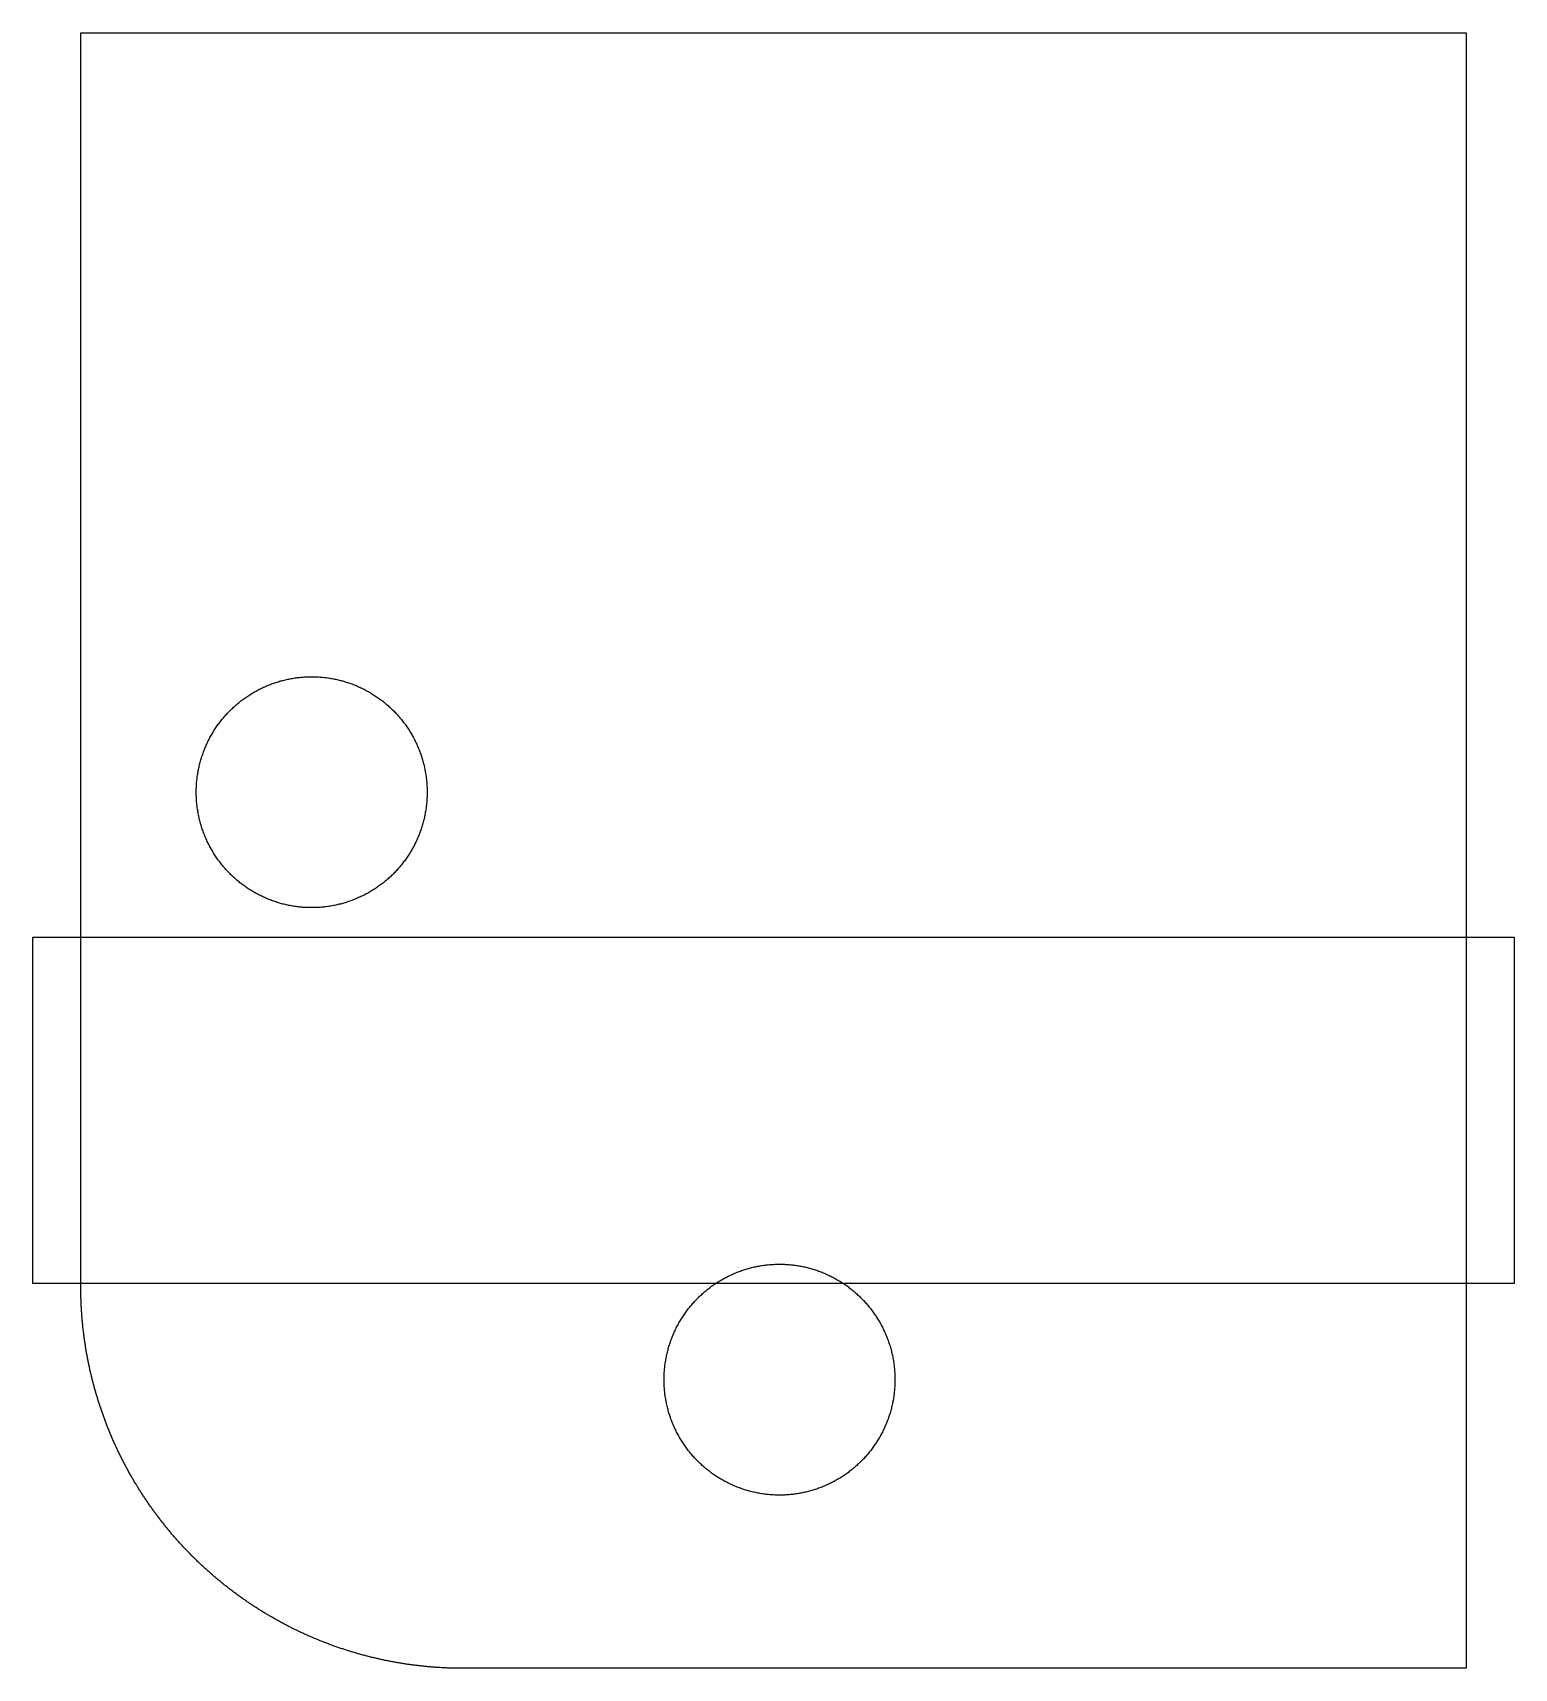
# Model space of a CAD drawing. Header units: millimetres. Extents: x 64 to 413, y 70 to 397.
# Drawn here: x 336.4 to 413.4, y 189.9 to 274.9 of the extents above; entities that cross this region are included whole.
import ezdxf

# ---------------------------------------------------------------- set-up
doc = ezdxf.new("R2010")
doc.units = ezdxf.units.MM
doc.layers.add('BOT_Full_CutOut_90', color=7, linetype='Continuous')

msp = doc.modelspace()

# ---------------------------------------------------------------- linework, layer by layer
at = {"linetype": 'Continuous', "ltscale": 5}
msp.add_lwpolyline([(338.890916, 274.927754), (410.890916, 274.927754), (410.890916, 189.927754), (358.577679, 189.927754), (358.52573, 189.928232), (358.473782, 189.928846), (358.421836, 189.929596), (358.369892, 189.930482), (358.317951, 189.931504), (358.266012, 189.932662), (358.214077, 189.933956), (358.162145, 189.935386), (358.110217, 189.936952), (358.058294, 189.938654), (358.006375, 189.940491), (357.954461, 189.942465), (357.902552, 189.944574), (357.850649, 189.94682), (357.798752, 189.949201), (357.746862, 189.951718), (357.694978, 189.954371), (357.643102, 189.95716), (357.591233, 189.960085), (357.539371, 189.963145), (357.487518, 189.966341), (357.435674, 189.969673), (357.383838, 189.973141), (357.332012, 189.976744), (357.280195, 189.980483), (357.228388, 189.984358), (357.176592, 189.988368), (357.124806, 189.992514), (357.073031, 189.996795), (357.021268, 190.001212), (356.969516, 190.005764), (356.917777, 190.010452), (356.86605, 190.015276), (356.814336, 190.020234), (356.762634, 190.025328), (356.710947, 190.030558), (356.659273, 190.035923), (356.607614, 190.041423), (356.555969, 190.047058), (356.504339, 190.052828), (356.452724, 190.058734), (356.401125, 190.064774), (356.349542, 190.07095), (356.297975, 190.077261), (356.246425, 190.083707), (356.194892, 190.090287), (356.143376, 190.097003), (356.091879, 190.103853), (356.040399, 190.110838), (355.988938, 190.117958), (355.937495, 190.125213), (355.886072, 190.132602), (355.834668, 190.140126), (355.783284, 190.147785), (355.731921, 190.155578), (355.680577, 190.163505), (355.629255, 190.171567), (355.577954, 190.179763), (355.526675, 190.188093), (355.475418, 190.196558), (355.424183, 190.205157), (355.372971, 190.213889), (355.321782, 190.222756), (355.270616, 190.231757), (355.219474, 190.240892), (355.168356, 190.250161), (355.117262, 190.259563), (355.066194, 190.269099), (355.01515, 190.278769), (354.964132, 190.288573), (354.91314, 190.29851), (354.862174, 190.30858), (354.811234, 190.318784), (354.760321, 190.329121), (354.709436, 190.339592), (354.658578, 190.350195), (354.607748, 190.360932), (354.556947, 190.371802), (354.506174, 190.382805), (354.45543, 190.39394), (354.404715, 190.405209), (354.35403, 190.41661), (354.303375, 190.428143), (354.25275, 190.43981), (354.202157, 190.451609), (354.151594, 190.46354), (354.101062, 190.475604), (354.050563, 190.487799), (354.000095, 190.500128), (353.94966, 190.512588), (353.899258, 190.52518), (353.848889, 190.537904), (353.798553, 190.55076), (353.748251, 190.563747), (353.697983, 190.576866), (353.64775, 190.590117), (353.597552, 190.603499), (353.547389, 190.617013), (353.497261, 190.630658), (353.447169, 190.644434), (353.397114, 190.658341), (353.347095, 190.672379), (353.297113, 190.686548), (353.247169, 190.700848), (353.197262, 190.715279), (353.147392, 190.72984), (353.097562, 190.744532), (353.04777, 190.759354), (352.998016, 190.774306), (352.948302, 190.789389), (352.898628, 190.804602), (352.848994, 190.819944), (352.7994, 190.835417), (352.749847, 190.851019), (352.700335, 190.866751), (352.650864, 190.882613), (352.601435, 190.898604), (352.552048, 190.914724), (352.502703, 190.930974), (352.453401, 190.947353), (352.404142, 190.963861), (352.354926, 190.980497), (352.305754, 190.997263), (352.256627, 191.014157), (352.207543, 191.03118), (352.158505, 191.048331), (352.109511, 191.065611), (352.060563, 191.083018), (352.01166, 191.100554), (351.962804, 191.118218), (351.913994, 191.136009), (351.865231, 191.153929), (351.816515, 191.171976), (351.767846, 191.19015), (351.719225, 191.208452), (351.670652, 191.226881), (351.622127, 191.245437), (351.573652, 191.26412), (351.525225, 191.28293), (351.476848, 191.301867), (351.42852, 191.32093), (351.380243, 191.340119), (351.332016, 191.359435), (351.283839, 191.378878), (351.235714, 191.398446), (351.18764, 191.41814), (351.139618, 191.43796), (351.091648, 191.457906), (351.043731, 191.477977), (350.995866, 191.498173), (350.948054, 191.518495), (350.900295, 191.538942), (350.85259, 191.559514), (350.804939, 191.58021), (350.757343, 191.601032), (350.709801, 191.621977), (350.662314, 191.643048), (350.614883, 191.664242), (350.567507, 191.685561), (350.520187, 191.707003), (350.472923, 191.72857), (350.425716, 191.75026), (350.378566, 191.772073), (350.331473, 191.79401), (350.284438, 191.81607), (350.237461, 191.838253), (350.190542, 191.860559), (350.143682, 191.882988), (350.09688, 191.90554), (350.050138, 191.928214), (350.003455, 191.95101), (349.956832, 191.973928), (349.910269, 191.996968), (349.863767, 192.02013), (349.817325, 192.043414), (349.770945, 192.06682), (349.724626, 192.090346), (349.678368, 192.113994), (349.632173, 192.137763), (349.58604, 192.161653), (349.53997, 192.185663), (349.493963, 192.209794), (349.448019, 192.234045), (349.402139, 192.258417), (349.356323, 192.282908), (349.310571, 192.307519), (349.264884, 192.332251), (349.219261, 192.357101), (349.173704, 192.382071), (349.128212, 192.40716), (349.082787, 192.432368), (349.037427, 192.457695), (348.992134, 192.483141), (348.946907, 192.508705), (348.901748, 192.534387), (348.856656, 192.560188), (348.811632, 192.586107), (348.766676, 192.612143), (348.721788, 192.638297), (348.676968, 192.664568), (348.632218, 192.690957), (348.587537, 192.717462), (348.542925, 192.744085), (348.498383, 192.770824), (348.453912, 192.79768), (348.409511, 192.824652), (348.36518, 192.85174), (348.320921, 192.878945), (348.276733, 192.906265), (348.232617, 192.9337), (348.188573, 192.961251), (348.144601, 192.988917), (348.100701, 193.016699), (348.056875, 193.044595), (348.013121, 193.072605), (347.969442, 193.100731), (347.925835, 193.12897), (347.882303, 193.157324), (347.838846, 193.185791), (347.795463, 193.214372), (347.752155, 193.243066), (347.708922, 193.271874), (347.665765, 193.300795), (347.622684, 193.329829), (347.579679, 193.358975), (347.53675, 193.388234), (347.493898, 193.417605), (347.451123, 193.447089), (347.408426, 193.476684), (347.365806, 193.506391), (347.323264, 193.536209), (347.2808, 193.566139), (347.238415, 193.596179), (347.196108, 193.626331), (347.153881, 193.656593), (347.111733, 193.686966), (347.069664, 193.717449), (347.027676, 193.748041), (346.985768, 193.778744), (346.94394, 193.809557), (346.902193, 193.840478), (346.860527, 193.871509), (346.818943, 193.902649), (346.77744, 193.933898), (346.73602, 193.965255), (346.694681, 193.99672), (346.653425, 194.028294), (346.612252, 194.059976), (346.571162, 194.091765), (346.530155, 194.123662), (346.489232, 194.155666), (346.448393, 194.187777), (346.407638, 194.219994), (346.366967, 194.252319), (346.326381, 194.284749), (346.285881, 194.317286), (346.245465, 194.349929), (346.205135, 194.382678), (346.164892, 194.415532), (346.124734, 194.448491), (346.084662, 194.481555), (346.044678, 194.514724), (346.00478, 194.547998), (345.96497, 194.581376), (345.925247, 194.614858), (345.885612, 194.648443), (345.846065, 194.682133), (345.806606, 194.715926), (345.767236, 194.749822), (345.727955, 194.783821), (345.688763, 194.817923), (345.64966, 194.852127), (345.610647, 194.886434), (345.571724, 194.920843), (345.532891, 194.955353), (345.494149, 194.989965), (345.455497, 195.024678), (345.416937, 195.059493), (345.378467, 195.094408), (345.34009, 195.129423), (345.301804, 195.164539), (345.26361, 195.199756), (345.225508, 195.235072), (345.187499, 195.270487), (345.149583, 195.306003), (345.11176, 195.341617), (345.07403, 195.37733), (345.036394, 195.413142), (344.998852, 195.449052), (344.961404, 195.48506), (344.92405, 195.521166), (344.886791, 195.55737), (344.849627, 195.593672), (344.812559, 195.63007), (344.775585, 195.666566), (344.738707, 195.703158), (344.701925, 195.739846), (344.66524, 195.776631), (344.62865, 195.813512), (344.592158, 195.850488), (344.555762, 195.88756), (344.519464, 195.924726), (344.483263, 195.961988), (344.447159, 195.999345), (344.411154, 196.036795), (344.375247, 196.07434), (344.339438, 196.111979), (344.303727, 196.149712), (344.268116, 196.187537), (344.232604, 196.225456), (344.197191, 196.263468), (344.161878, 196.301572), (344.126665, 196.339769), (344.091552, 196.378058), (344.056539, 196.416438), (344.021627, 196.45491), (343.986815, 196.493473), (343.952105, 196.532128), (343.917496, 196.570873), (343.882989, 196.609708), (343.848583, 196.648634), (343.81428, 196.687649), (343.780078, 196.726755), (343.74598, 196.765949), (343.711983, 196.805233), (343.67809, 196.844606), (343.6443, 196.884067), (343.610614, 196.923617), (343.577031, 196.963255), (343.543552, 197.00298), (343.510177, 197.042793), (343.476907, 197.082693), (343.443741, 197.12268), (343.41068, 197.162754), (343.377724, 197.202915), (343.344873, 197.243161), (343.312127, 197.283493), (343.279488, 197.323911), (343.246954, 197.364415), (343.214526, 197.405003), (343.182205, 197.445676), (343.14999, 197.486433), (343.117883, 197.527275), (343.085882, 197.568201), (343.053988, 197.60921), (343.022202, 197.650302), (342.990524, 197.691478), (342.958953, 197.732736), (342.927491, 197.774077), (342.896137, 197.815501), (342.864891, 197.857006), (342.833755, 197.898593), (342.802727, 197.940261), (342.771809, 197.98201), (342.740999, 198.02384), (342.7103, 198.065751), (342.67971, 198.107741), (342.649231, 198.149812), (342.618861, 198.191962), (342.588602, 198.234192), (342.558454, 198.276501), (342.528417, 198.318889), (342.49849, 198.361355), (342.468675, 198.403899), (342.438972, 198.446521), (342.40938, 198.489221), (342.3799, 198.531998), (342.350532, 198.574852), (342.321276, 198.617783), (342.292133, 198.660791), (342.263103, 198.703874), (342.234185, 198.747034), (342.205381, 198.790268), (342.17669, 198.833579), (342.148112, 198.876964), (342.119648, 198.920424), (342.091298, 198.963958), (342.063062, 199.007566), (342.03494, 199.051248), (342.006933, 199.095004), (341.97904, 199.138832), (341.951262, 199.182734), (341.923599, 199.226708), (341.896052, 199.270754), (341.86862, 199.314873), (341.841303, 199.359063), (341.814102, 199.403324), (341.787017, 199.447657), (341.760049, 199.49206), (341.733196, 199.536533), (341.70646, 199.581077), (341.679841, 199.625691), (341.653339, 199.670374), (341.626954, 199.715127), (341.600686, 199.759948), (341.574536, 199.804838), (341.548503, 199.849796), (341.522588, 199.894822), (341.496791, 199.939916), (341.471112, 199.985078), (341.445551, 200.030306), (341.420109, 200.075601), (341.394785, 200.120963), (341.369581, 200.166391), (341.344495, 200.211884), (341.319529, 200.257443), (341.294682, 200.303068), (341.269954, 200.348757), (341.245346, 200.394511), (341.220858, 200.440329), (341.19649, 200.486211), (341.172243, 200.532156), (341.148115, 200.578165), (341.124108, 200.624237), (341.100222, 200.670372), (341.076457, 200.716569), (341.052813, 200.762828), (341.02929, 200.809149), (341.005888, 200.855531), (340.982608, 200.901975), (340.959449, 200.948479), (340.936413, 200.995043), (340.913498, 201.041668), (340.890705, 201.088353), (340.868035, 201.135097), (340.845487, 201.1819), (340.823062, 201.228762), (340.800759, 201.275683), (340.77858, 201.322662), (340.756523, 201.369699), (340.73459, 201.416793), (340.71278, 201.463945), (340.691094, 201.511154), (340.669531, 201.558419), (340.648092, 201.60574), (340.626777, 201.653118), (340.605587, 201.700551), (340.58452, 201.74804), (340.563578, 201.795583), (340.54276, 201.843181), (340.522067, 201.890834), (340.501499, 201.93854), (340.481056, 201.9863), (340.460738, 202.034114), (340.440545, 202.08198), (340.420478, 202.1299), (340.400536, 202.177871), (340.38072, 202.225895), (340.361029, 202.27397), (340.341465, 202.322097), (340.322026, 202.370275), (340.302714, 202.418503), (340.283528, 202.466782), (340.264468, 202.515111), (340.245535, 202.56349), (340.226729, 202.611918), (340.20805, 202.660395), (340.189498, 202.708921), (340.171072, 202.757495), (340.152774, 202.806118), (340.134604, 202.854788), (340.116561, 202.903505), (340.098645, 202.95227), (340.080857, 203.001081), (340.063197, 203.049939), (340.045665, 203.098843), (340.028261, 203.147793), (340.010985, 203.196787), (339.993838, 203.245827), (339.976819, 203.294912), (339.959929, 203.344041), (339.943167, 203.393214), (339.926534, 203.442431), (339.91003, 203.491692), (339.893655, 203.540995), (339.877409, 203.590341), (339.861293, 203.639729), (339.845305, 203.68916), (339.829448, 203.738632), (339.813719, 203.788145), (339.798121, 203.837699), (339.782652, 203.887295), (339.767313, 203.93693), (339.752104, 203.986605), (339.737025, 204.03632), (339.722077, 204.086075), (339.707259, 204.135868), (339.692571, 204.1857), (339.678013, 204.23557), (339.663587, 204.285478), (339.649291, 204.335424), (339.635125, 204.385407), (339.621091, 204.435427), (339.607188, 204.485484), (339.593416, 204.535576), (339.579775, 204.585705), (339.566265, 204.635869), (339.552886, 204.686068), (339.53964, 204.736303), (339.526524, 204.786571), (339.513541, 204.836874), (339.500689, 204.887211), (339.487968, 204.937581), (339.47538, 204.987984), (339.462924, 205.03842), (339.4506, 205.088889), (339.438408, 205.139389), (339.426348, 205.189922), (339.414421, 205.240486), (339.402626, 205.29108), (339.390963, 205.341706), (339.379433, 205.392362), (339.368036, 205.443048), (339.356772, 205.493763), (339.34564, 205.544508), (339.334641, 205.595282), (339.323775, 205.646084), (339.313043, 205.696915), (339.302443, 205.747774), (339.291976, 205.79866), (339.281643, 205.849573), (339.271443, 205.900514), (339.261377, 205.95148), (339.251444, 206.002473), (339.241644, 206.053492), (339.231978, 206.104537), (339.222446, 206.155606), (339.213047, 206.2067), (339.203783, 206.257819), (339.194652, 206.308962), (339.185655, 206.360128), (339.176792, 206.411318), (339.168063, 206.462531), (339.159468, 206.513767), (339.151008, 206.565025), (339.142681, 206.616304), (339.134489, 206.667606), (339.126431, 206.718929), (339.118508, 206.770272), (339.110719, 206.821637), (339.103064, 206.873021), (339.095544, 206.924425), (339.088159, 206.975849), (339.080908, 207.027292), (339.073792, 207.078754), (339.066811, 207.130234), (339.059965, 207.181733), (339.053253, 207.233249), (339.046676, 207.284782), (339.040235, 207.336333), (339.033928, 207.3879), (339.027756, 207.439484), (339.021719, 207.491083), (339.015818, 207.542698), (339.010051, 207.594329), (339.00442, 207.645974), (338.998924, 207.697634), (338.993563, 207.749308), (338.988338, 207.800996), (338.983248, 207.852698), (338.978293, 207.904412), (338.973474, 207.95614), (338.96879, 208.00788), (338.964242, 208.059632), (338.959829, 208.111395), (338.955551, 208.16317), (338.951409, 208.214957), (338.947403, 208.266753), (338.943533, 208.31856), (338.939798, 208.370377), (338.936198, 208.422204), (338.932735, 208.47404), (338.929407, 208.525885), (338.926215, 208.577738), (338.923158, 208.6296), (338.920238, 208.681469), (338.917453, 208.733346), (338.914804, 208.785229), (338.912291, 208.83712), (338.909913, 208.889017), (338.907672, 208.94092), (338.905567, 208.992829), (338.903597, 209.044743), (338.901763, 209.096662), (338.900065, 209.148586), (338.898504, 209.200514), (338.897078, 209.252446), (338.895788, 209.304381), (338.894634, 209.35632), (338.893616, 209.408261), (338.892734, 209.460205), (338.891988, 209.512152), (338.891378, 209.564099), (338.890904, 209.616049), (338.890566, 209.667999), (338.890364, 209.71995), (338.890298, 209.771902), (338.890368, 209.823853), (338.890574, 209.875804), (338.890916, 209.927754), (338.890916, 274.927754)], dxfattribs=at)
for points in [[(356.890916, 235.457967), (356.890587, 235.395137), (356.8896, 235.332313), (356.887956, 235.269503), (356.885653, 235.206713), (356.882693, 235.143952), (356.879077, 235.081224), (356.874803, 235.018538), (356.869873, 234.9559), (356.864288, 234.893318), (356.858048, 234.830797), (356.851153, 234.768344), (356.843604, 234.705968), (356.835403, 234.643674), (356.82655, 234.581469), (356.817046, 234.519361), (356.806892, 234.457355), (356.79609, 234.395459), (356.78464, 234.33368), (356.772543, 234.272023), (356.759802, 234.210497), (356.746417, 234.149108), (356.73239, 234.087862), (356.717722, 234.026767), (356.702415, 233.965828), (356.686471, 233.905053), (356.669892, 233.844448), (356.652678, 233.784021), (356.634833, 233.723777), (356.616358, 233.663723), (356.597255, 233.603865), (356.577527, 233.544212), (356.557174, 233.484768), (356.536201, 233.42554), (356.514608, 233.366535), (356.492399, 233.30776), (356.469575, 233.24922), (356.44614, 233.190923), (356.422095, 233.132874), (356.397444, 233.07508), (356.372189, 233.017548), (356.346333, 232.960283), (356.319879, 232.903292), (356.292829, 232.846581), (356.265187, 232.790156), (356.236955, 232.734024), (356.208138, 232.678191), (356.178737, 232.622663), (356.148756, 232.567445), (356.118199, 232.512545), (356.087069, 232.457967), (356.055368, 232.403719), (356.023102, 232.349805), (355.990272, 232.296233), (355.956884, 232.243007), (355.92294, 232.190133), (355.888444, 232.137618), (355.8534, 232.085467), (355.817811, 232.033686), (355.781683, 231.98228), (355.745018, 231.931256), (355.707821, 231.880618), (355.670096, 231.830373), (355.631846, 231.780525), (355.593077, 231.731081), (355.553792, 231.682045), (355.513996, 231.633424), (355.473692, 231.585221), (355.432887, 231.537444), (355.391583, 231.490096), (355.349785, 231.443184), (355.307499, 231.396712), (355.264728, 231.350685), (355.221478, 231.305108), (355.177752, 231.259987), (355.133557, 231.215327), (355.088896, 231.171131), (355.043775, 231.127406), (354.998199, 231.084156), (354.952172, 231.041385), (354.9057, 230.999099), (354.858787, 230.957301), (354.81144, 230.915997), (354.763662, 230.875191), (354.71546, 230.834888), (354.666839, 230.795092), (354.617803, 230.755807), (354.568359, 230.717037), (354.518511, 230.678788), (354.468265, 230.641063), (354.417628, 230.603866), (354.366603, 230.567201), (354.315198, 230.531072), (354.263417, 230.495484), (354.211266, 230.46044), (354.15875, 230.425944), (354.105877, 230.392), (354.052651, 230.358611), (353.999078, 230.325782), (353.945165, 230.293515), (353.890916, 230.261815), (353.836339, 230.230685), (353.781438, 230.200127), (353.726221, 230.170147), (353.670692, 230.140746), (353.614859, 230.111928), (353.558727, 230.083697), (353.502303, 230.056055), (353.445592, 230.029005), (353.388601, 230.002551), (353.331336, 229.976695), (353.273804, 229.95144), (353.21601, 229.926789), (353.157961, 229.902744), (353.099664, 229.879309), (353.041124, 229.856485), (352.982349, 229.834276), (352.923344, 229.812683), (352.864116, 229.791709), (352.804672, 229.771357), (352.745018, 229.751628), (352.685161, 229.732526), (352.625107, 229.714051), (352.564863, 229.696205), (352.504435, 229.678992), (352.443831, 229.662413), (352.383056, 229.646469), (352.322117, 229.631162), (352.261022, 229.616494), (352.199776, 229.602467), (352.138386, 229.589082), (352.07686, 229.57634), (352.015204, 229.564244), (351.953425, 229.552794), (351.891529, 229.541991), (351.829523, 229.531837), (351.767414, 229.522334), (351.70521, 229.51348), (351.642916, 229.505279), (351.580539, 229.497731), (351.518087, 229.490836), (351.455566, 229.484596), (351.392983, 229.47901), (351.330346, 229.474081), (351.267659, 229.469807), (351.204932, 229.46619), (351.14217, 229.463231), (351.079381, 229.460928), (351.016571, 229.459283), (350.953747, 229.458297), (350.890916, 229.457968), (350.828086, 229.458297), (350.765262, 229.459283), (350.702452, 229.460928), (350.639662, 229.463231), (350.576901, 229.46619), (350.514173, 229.469807), (350.451487, 229.474081), (350.388849, 229.47901), (350.326266, 229.484596), (350.263746, 229.490836), (350.201293, 229.497731), (350.138917, 229.505279), (350.076623, 229.51348), (350.014418, 229.522334), (349.95231, 229.531837), (349.890304, 229.541991), (349.828408, 229.552794), (349.766628, 229.564244), (349.704972, 229.57634), (349.643446, 229.589082), (349.582057, 229.602467), (349.520811, 229.616494), (349.459716, 229.631162), (349.398777, 229.646469), (349.338002, 229.662413), (349.277397, 229.678992), (349.21697, 229.696205), (349.156726, 229.714051), (349.096672, 229.732526), (349.036814, 229.751628), (348.977161, 229.771357), (348.917717, 229.791709), (348.858489, 229.812683), (348.799484, 229.834276), (348.740709, 229.856485), (348.682169, 229.879309), (348.623872, 229.902744), (348.565823, 229.926789), (348.508029, 229.95144), (348.450497, 229.976695), (348.393232, 230.002551), (348.336241, 230.029005), (348.27953, 230.056055), (348.223105, 230.083697), (348.166973, 230.111928), (348.11114, 230.140746), (348.055612, 230.170147), (348.000394, 230.200127), (347.945494, 230.230685), (347.890916, 230.261815), (347.836668, 230.293515), (347.782754, 230.325782), (347.729182, 230.358611), (347.675956, 230.392), (347.623082, 230.425944), (347.570567, 230.46044), (347.518416, 230.495484), (347.466635, 230.531072), (347.415229, 230.567201), (347.364205, 230.603866), (347.313567, 230.641063), (347.263322, 230.678788), (347.213474, 230.717037), (347.16403, 230.755807), (347.114994, 230.795092), (347.066372, 230.834888), (347.01817, 230.875191), (346.970393, 230.915997), (346.923045, 230.957301), (346.876133, 230.999099), (346.829661, 231.041385), (346.783634, 231.084156), (346.738057, 231.127406), (346.692936, 231.171131), (346.648276, 231.215327), (346.60408, 231.259987), (346.560355, 231.305108), (346.517105, 231.350685), (346.474334, 231.396712), (346.432048, 231.443184), (346.39025, 231.490096), (346.348946, 231.537444), (346.30814, 231.585221), (346.267837, 231.633424), (346.228041, 231.682045), (346.188756, 231.731081), (346.149986, 231.780525), (346.111737, 231.830373), (346.074012, 231.880618), (346.036814, 231.931256), (346.00015, 231.98228), (345.964021, 232.033686), (345.928433, 232.085467), (345.893389, 232.137618), (345.858893, 232.190133), (345.824949, 232.243007), (345.79156, 232.296233), (345.758731, 232.349805), (345.726464, 232.403719), (345.694764, 232.457967), (345.663634, 232.512545), (345.633076, 232.567445), (345.603096, 232.622663), (345.573695, 232.678191), (345.544877, 232.734024), (345.516646, 232.790156), (345.489004, 232.846581), (345.461954, 232.903292), (345.4355, 232.960283), (345.409644, 233.017548), (345.384389, 233.07508), (345.359738, 233.132874), (345.335693, 233.190923), (345.312258, 233.24922), (345.289434, 233.30776), (345.267225, 233.366535), (345.245632, 233.42554), (345.224658, 233.484768), (345.204306, 233.544212), (345.184577, 233.603865), (345.165475, 233.663723), (345.147, 233.723777), (345.129154, 233.784021), (345.111941, 233.844448), (345.095362, 233.905053), (345.079418, 233.965828), (345.064111, 234.026767), (345.049443, 234.087862), (345.035416, 234.149108), (345.022031, 234.210497), (345.009289, 234.272023), (344.997193, 234.33368), (344.985743, 234.395459), (344.97494, 234.457355), (344.964786, 234.519361), (344.955282, 234.581469), (344.946429, 234.643674), (344.938228, 234.705968), (344.93068, 234.768344), (344.923785, 234.830797), (344.917545, 234.893318), (344.911959, 234.9559), (344.90703, 235.018538), (344.902756, 235.081224), (344.899139, 235.143952), (344.89618, 235.206713), (344.893877, 235.269503), (344.892232, 235.332313), (344.891245, 235.395137), (344.890916, 235.457967), (344.891245, 235.520798), (344.892232, 235.583622), (344.893877, 235.646432), (344.89618, 235.709221), (344.899139, 235.771983), (344.902756, 235.83471), (344.90703, 235.897397), (344.911959, 235.960034), (344.917545, 236.022617), (344.923785, 236.085138), (344.93068, 236.14759), (344.938228, 236.209967), (344.946429, 236.272261), (344.955282, 236.334466), (344.964786, 236.396574), (344.97494, 236.45858), (344.985743, 236.520476), (344.997193, 236.582255), (345.009289, 236.643911), (345.022031, 236.705437), (345.035416, 236.766827), (345.049443, 236.828073), (345.064111, 236.889168), (345.079418, 236.950107), (345.095362, 237.010882), (345.111941, 237.071486), (345.129154, 237.131914), (345.147, 237.192158), (345.165475, 237.252212), (345.184577, 237.312069), (345.204306, 237.371723), (345.224658, 237.431167), (345.245632, 237.490395), (345.267225, 237.5494), (345.289434, 237.608175), (345.312258, 237.666715), (345.335693, 237.725012), (345.359738, 237.783061), (345.384389, 237.840855), (345.409644, 237.898387), (345.4355, 237.955652), (345.461954, 238.012643), (345.489004, 238.069354), (345.516646, 238.125778), (345.544877, 238.18191), (345.573695, 238.237744), (345.603096, 238.293272), (345.633076, 238.348489), (345.663634, 238.40339), (345.694764, 238.457967), (345.726464, 238.512216), (345.758731, 238.566129), (345.79156, 238.619702), (345.824949, 238.672928), (345.858893, 238.725801), (345.893389, 238.778317), (345.928433, 238.830468), (345.964021, 238.882249), (346.00015, 238.933654), (346.036814, 238.984679), (346.074012, 239.035317), (346.111737, 239.085562), (346.149986, 239.13541), (346.188756, 239.184854), (346.228041, 239.23389), (346.267837, 239.282511), (346.30814, 239.330713), (346.348946, 239.378491), (346.39025, 239.425838), (346.432048, 239.472751), (346.474334, 239.519223), (346.517105, 239.56525), (346.560355, 239.610826), (346.60408, 239.655947), (346.648276, 239.700608), (346.692936, 239.744803), (346.738057, 239.788529), (346.783634, 239.831779), (346.829661, 239.87455), (346.876133, 239.916836), (346.923045, 239.958634), (346.970393, 239.999938), (347.01817, 240.040743), (347.066372, 240.081047), (347.114994, 240.120843), (347.16403, 240.160128), (347.213474, 240.198897), (347.263322, 240.237147), (347.313567, 240.274872), (347.364205, 240.312069), (347.415229, 240.348734), (347.466635, 240.384862), (347.518416, 240.420451), (347.570567, 240.455495), (347.623082, 240.489991), (347.675956, 240.523935), (347.729182, 240.557323), (347.782754, 240.590153), (347.836668, 240.622419), (347.890916, 240.65412), (347.945494, 240.68525), (348.000394, 240.715807), (348.055612, 240.745788), (348.11114, 240.775189), (348.166973, 240.804006), (348.223105, 240.832238), (348.27953, 240.85988), (348.336241, 240.88693), (348.393232, 240.913384), (348.450497, 240.93924), (348.508029, 240.964495), (348.565823, 240.989146), (348.623872, 241.013191), (348.682169, 241.036626), (348.740709, 241.05945), (348.799484, 241.081659), (348.858489, 241.103252), (348.917717, 241.124225), (348.977161, 241.144578), (349.036814, 241.164306), (349.096672, 241.183409), (349.156726, 241.201884), (349.21697, 241.219729), (349.277397, 241.236943), (349.338002, 241.253522), (349.398777, 241.269466), (349.459716, 241.284773), (349.520811, 241.299441), (349.582057, 241.313468), (349.643446, 241.326853), (349.704972, 241.339594), (349.766628, 241.351691), (349.828408, 241.363141), (349.890304, 241.373943), (349.95231, 241.384097), (350.014418, 241.393601), (350.076623, 241.402454), (350.138917, 241.410655), (350.201293, 241.418204), (350.263746, 241.425099), (350.326266, 241.431339), (350.388849, 241.436924), (350.451487, 241.441854), (350.514173, 241.446128), (350.576901, 241.449744), (350.639662, 241.452704), (350.702452, 241.455007), (350.765262, 241.456651), (350.828086, 241.457638), (350.890916, 241.457967), (350.953747, 241.457638), (351.016571, 241.456651), (351.079381, 241.455007), (351.14217, 241.452704), (351.204932, 241.449744), (351.267659, 241.446128), (351.330346, 241.441854), (351.392983, 241.436924), (351.455566, 241.431339), (351.518087, 241.425099), (351.580539, 241.418204), (351.642916, 241.410655), (351.70521, 241.402454), (351.767414, 241.393601), (351.829523, 241.384097), (351.891529, 241.373943), (351.953425, 241.363141), (352.015204, 241.351691), (352.07686, 241.339594), (352.138386, 241.326853), (352.199776, 241.313468), (352.261022, 241.299441), (352.322117, 241.284773), (352.383056, 241.269466), (352.443831, 241.253522), (352.504435, 241.236943), (352.564863, 241.219729), (352.625107, 241.201884), (352.685161, 241.183409), (352.745018, 241.164306), (352.804672, 241.144578), (352.864116, 241.124225), (352.923344, 241.103252), (352.982349, 241.081659), (353.041124, 241.05945), (353.099664, 241.036626), (353.157961, 241.013191), (353.21601, 240.989146), (353.273804, 240.964495), (353.331336, 240.93924), (353.388601, 240.913384), (353.445592, 240.88693), (353.502303, 240.85988), (353.558727, 240.832238), (353.614859, 240.804006), (353.670692, 240.775189), (353.726221, 240.745788), (353.781438, 240.715807), (353.836339, 240.68525), (353.890916, 240.65412), (353.945165, 240.622419), (353.999078, 240.590153), (354.052651, 240.557323), (354.105877, 240.523935), (354.15875, 240.489991), (354.211266, 240.455495), (354.263417, 240.420451), (354.315198, 240.384862), (354.366603, 240.348734), (354.417628, 240.312069), (354.468265, 240.274872), (354.518511, 240.237147), (354.568359, 240.198897), (354.617803, 240.160128), (354.666839, 240.120843), (354.71546, 240.081047), (354.763662, 240.040743), (354.81144, 239.999938), (354.858787, 239.958634), (354.9057, 239.916836), (354.952172, 239.87455), (354.998199, 239.831779), (355.043775, 239.788529), (355.088896, 239.744803), (355.133557, 239.700608), (355.177752, 239.655947), (355.221478, 239.610826), (355.264728, 239.56525), (355.307499, 239.519223), (355.349785, 239.472751), (355.391583, 239.425838), (355.432887, 239.378491), (355.473692, 239.330713), (355.513996, 239.282511), (355.553792, 239.23389), (355.593077, 239.184854), (355.631846, 239.13541), (355.670096, 239.085562), (355.707821, 239.035317), (355.745018, 238.984679), (355.781683, 238.933654), (355.817811, 238.882249), (355.8534, 238.830468), (355.888444, 238.778317), (355.92294, 238.725801), (355.956884, 238.672928), (355.990272, 238.619702), (356.023102, 238.566129), (356.055368, 238.512216), (356.087069, 238.457967), (356.118199, 238.40339), (356.148756, 238.348489), (356.178737, 238.293272), (356.208138, 238.237744), (356.236955, 238.18191), (356.265187, 238.125778), (356.292829, 238.069354), (356.319879, 238.012643), (356.346333, 237.955652), (356.372189, 237.898387), (356.397444, 237.840855), (356.422095, 237.783061), (356.44614, 237.725012), (356.469575, 237.666715), (356.492399, 237.608175), (356.514608, 237.5494), (356.536201, 237.490395), (356.557174, 237.431167), (356.577527, 237.371723), (356.597255, 237.312069), (356.616358, 237.252212), (356.634833, 237.192158), (356.652678, 237.131914), (356.669892, 237.071486), (356.686471, 237.010882), (356.702415, 236.950107), (356.717722, 236.889168), (356.73239, 236.828073), (356.746417, 236.766827), (356.759802, 236.705437), (356.772543, 236.643911), (356.78464, 236.582255), (356.79609, 236.520476), (356.806892, 236.45858), (356.817046, 236.396574), (356.82655, 236.334466), (356.835403, 236.272261), (356.843604, 236.209967), (356.851153, 236.14759), (356.858048, 236.085138), (356.864288, 236.022617), (356.869873, 235.960034), (356.874803, 235.897397), (356.879077, 235.83471), (356.882693, 235.771983), (356.885653, 235.709221), (356.887956, 235.646432), (356.8896, 235.583622), (356.890587, 235.520798), (356.890916, 235.457967)], [(381.203511, 204.927754), (381.203182, 204.864924), (381.202195, 204.8021), (381.200551, 204.73929), (381.198248, 204.6765), (381.195288, 204.613739), (381.191672, 204.551011), (381.187398, 204.488325), (381.182468, 204.425687), (381.176883, 204.363105), (381.170643, 204.300584), (381.163748, 204.238131), (381.156199, 204.175755), (381.147998, 204.113461), (381.139145, 204.051256), (381.129641, 203.989148), (381.119487, 203.927142), (381.108685, 203.865246), (381.097235, 203.803467), (381.085138, 203.74181), (381.072397, 203.680284), (381.059012, 203.618895), (381.044985, 203.557649), (381.030317, 203.496554), (381.01501, 203.435615), (380.999066, 203.37484), (380.982487, 203.314235), (380.965273, 203.253808), (380.947428, 203.193564), (380.928953, 203.13351), (380.90985, 203.073652), (380.890122, 203.013999), (380.869769, 202.954555), (380.848796, 202.895327), (380.827203, 202.836322), (380.804994, 202.777547), (380.78217, 202.719007), (380.758735, 202.66071), (380.73469, 202.602661), (380.710039, 202.544867), (380.684784, 202.487335), (380.658928, 202.43007), (380.632474, 202.373079), (380.605424, 202.316368), (380.577782, 202.259943), (380.54955, 202.203811), (380.520733, 202.147978), (380.491332, 202.09245), (380.461351, 202.037232), (380.430794, 201.982332), (380.399664, 201.927754), (380.367963, 201.873506), (380.335697, 201.819592), (380.302867, 201.76602), (380.269479, 201.712794), (380.235535, 201.65992), (380.201039, 201.607405), (380.165995, 201.555254), (380.130406, 201.503473), (380.094278, 201.452067), (380.057613, 201.401043), (380.020416, 201.350405), (379.982691, 201.30016), (379.944441, 201.250312), (379.905672, 201.200868), (379.866387, 201.151832), (379.826591, 201.103211), (379.786287, 201.055008), (379.745482, 201.007231), (379.704178, 200.959883), (379.66238, 200.912971), (379.620094, 200.866499), (379.577323, 200.820472), (379.534073, 200.774895), (379.490347, 200.729774), (379.446152, 200.685114), (379.401491, 200.640918), (379.35637, 200.597193), (379.310794, 200.553943), (379.264767, 200.511172), (379.218295, 200.468886), (379.171382, 200.427088), (379.124035, 200.385784), (379.076257, 200.344978), (379.028055, 200.304675), (378.979434, 200.264879), (378.930398, 200.225594), (378.880954, 200.186824), (378.831106, 200.148575), (378.78086, 200.11085), (378.730223, 200.073653), (378.679198, 200.036988), (378.627793, 200.000859), (378.576012, 199.965271), (378.523861, 199.930227), (378.471345, 199.895731), (378.418472, 199.861787), (378.365246, 199.828398), (378.311673, 199.795569), (378.25776, 199.763302), (378.203511, 199.731602), (378.148934, 199.700472), (378.094033, 199.669914), (378.038816, 199.639934), (377.983287, 199.610533), (377.927454, 199.581715), (377.871322, 199.553484), (377.814898, 199.525842), (377.758187, 199.498792), (377.701196, 199.472338), (377.643931, 199.446482), (377.586399, 199.421227), (377.528605, 199.396576), (377.470556, 199.372531), (377.412259, 199.349096), (377.353719, 199.326272), (377.294944, 199.304063), (377.235939, 199.28247), (377.176711, 199.261496), (377.117267, 199.241144), (377.057613, 199.221415), (376.997756, 199.202313), (376.937702, 199.183838), (376.877458, 199.165992), (376.81703, 199.148779), (376.756426, 199.1322), (376.695651, 199.116256), (376.634712, 199.100949), (376.573617, 199.086281), (376.512371, 199.072254), (376.450981, 199.058869), (376.389455, 199.046127), (376.327799, 199.034031), (376.26602, 199.022581), (376.204124, 199.011778), (376.142118, 199.001624), (376.080009, 198.992121), (376.017805, 198.983267), (375.955511, 198.975066), (375.893134, 198.967518), (375.830682, 198.960623), (375.768161, 198.954383), (375.705578, 198.948797), (375.642941, 198.943868), (375.580254, 198.939594), (375.517527, 198.935977), (375.454765, 198.933018), (375.391976, 198.930715), (375.329166, 198.92907), (375.266342, 198.928084), (375.203511, 198.927755), (375.140681, 198.928084), (375.077857, 198.92907), (375.015047, 198.930715), (374.952257, 198.933018), (374.889496, 198.935977), (374.826768, 198.939594), (374.764082, 198.943868), (374.701444, 198.948797), (374.638861, 198.954383), (374.576341, 198.960623), (374.513888, 198.967518), (374.451512, 198.975066), (374.389218, 198.983267), (374.327013, 198.992121), (374.264905, 199.001624), (374.202899, 199.011778), (374.141003, 199.022581), (374.079223, 199.034031), (374.017567, 199.046127), (373.956041, 199.058869), (373.894652, 199.072254), (373.833406, 199.086281), (373.772311, 199.100949), (373.711372, 199.116256), (373.650597, 199.1322), (373.589992, 199.148779), (373.529565, 199.165992), (373.469321, 199.183838), (373.409267, 199.202313), (373.349409, 199.221415), (373.289756, 199.241144), (373.230312, 199.261496), (373.171084, 199.28247), (373.112079, 199.304063), (373.053304, 199.326272), (372.994764, 199.349096), (372.936467, 199.372531), (372.878418, 199.396576), (372.820624, 199.421227), (372.763092, 199.446482), (372.705827, 199.472338), (372.648836, 199.498792), (372.592125, 199.525842), (372.5357, 199.553484), (372.479568, 199.581715), (372.423735, 199.610533), (372.368207, 199.639934), (372.312989, 199.669914), (372.258089, 199.700472), (372.203511, 199.731602), (372.149263, 199.763302), (372.095349, 199.795569), (372.041777, 199.828398), (371.988551, 199.861787), (371.935677, 199.895731), (371.883162, 199.930227), (371.831011, 199.965271), (371.77923, 200.000859), (371.727824, 200.036988), (371.6768, 200.073653), (371.626162, 200.11085), (371.575917, 200.148575), (371.526069, 200.186824), (371.476625, 200.225594), (371.427589, 200.264879), (371.378967, 200.304675), (371.330765, 200.344978), (371.282988, 200.385784), (371.23564, 200.427088), (371.188728, 200.468886), (371.142256, 200.511172), (371.096229, 200.553943), (371.050652, 200.597193), (371.005531, 200.640918), (370.960871, 200.685114), (370.916675, 200.729774), (370.87295, 200.774895), (370.8297, 200.820472), (370.786929, 200.866499), (370.744643, 200.912971), (370.702845, 200.959883), (370.661541, 201.007231), (370.620735, 201.055008), (370.580432, 201.103211), (370.540636, 201.151832), (370.501351, 201.200868), (370.462581, 201.250312), (370.424332, 201.30016), (370.386607, 201.350405), (370.349409, 201.401043), (370.312745, 201.452067), (370.276616, 201.503473), (370.241028, 201.555254), (370.205984, 201.607405), (370.171488, 201.65992), (370.137544, 201.712794), (370.104155, 201.76602), (370.071326, 201.819592), (370.039059, 201.873506), (370.007359, 201.927754), (369.976229, 201.982332), (369.945671, 202.037232), (369.915691, 202.09245), (369.88629, 202.147978), (369.857472, 202.203811), (369.829241, 202.259943), (369.801599, 202.316368), (369.774549, 202.373079), (369.748095, 202.43007), (369.722239, 202.487335), (369.696984, 202.544867), (369.672333, 202.602661), (369.648288, 202.66071), (369.624853, 202.719007), (369.602029, 202.777547), (369.57982, 202.836322), (369.558227, 202.895327), (369.537253, 202.954555), (369.516901, 203.013999), (369.497172, 203.073652), (369.47807, 203.13351), (369.459595, 203.193564), (369.441749, 203.253808), (369.424536, 203.314235), (369.407957, 203.37484), (369.392013, 203.435615), (369.376706, 203.496554), (369.362038, 203.557649), (369.348011, 203.618895), (369.334626, 203.680284), (369.321884, 203.74181), (369.309788, 203.803467), (369.298338, 203.865246), (369.287535, 203.927142), (369.277381, 203.989148), (369.267877, 204.051256), (369.259024, 204.113461), (369.250823, 204.175755), (369.243275, 204.238131), (369.23638, 204.300584), (369.23014, 204.363105), (369.224554, 204.425687), (369.219625, 204.488325), (369.215351, 204.551011), (369.211734, 204.613739), (369.208775, 204.6765), (369.206472, 204.73929), (369.204827, 204.8021), (369.20384, 204.864924), (369.203511, 204.927754), (369.20384, 204.990585), (369.204827, 205.053409), (369.206472, 205.116219), (369.208775, 205.179008), (369.211734, 205.24177), (369.215351, 205.304497), (369.219625, 205.367184), (369.224554, 205.429821), (369.23014, 205.492404), (369.23638, 205.554925), (369.243275, 205.617377), (369.250823, 205.679754), (369.259024, 205.742048), (369.267877, 205.804253), (369.277381, 205.866361), (369.287535, 205.928367), (369.298338, 205.990263), (369.309788, 206.052042), (369.321884, 206.113698), (369.334626, 206.175224), (369.348011, 206.236614), (369.362038, 206.29786), (369.376706, 206.358955), (369.392013, 206.419894), (369.407957, 206.480669), (369.424536, 206.541273), (369.441749, 206.601701), (369.459595, 206.661945), (369.47807, 206.721999), (369.497172, 206.781856), (369.516901, 206.84151), (369.537253, 206.900954), (369.558227, 206.960182), (369.57982, 207.019187), (369.602029, 207.077962), (369.624853, 207.136502), (369.648288, 207.194799), (369.672333, 207.252848), (369.696984, 207.310642), (369.722239, 207.368174), (369.748095, 207.425439), (369.774549, 207.48243), (369.801599, 207.539141), (369.829241, 207.595565), (369.857472, 207.651697), (369.88629, 207.707531), (369.915691, 207.763059), (369.945671, 207.818276), (369.976229, 207.873177), (370.007359, 207.927754), (370.039059, 207.982003), (370.071326, 208.035916), (370.104155, 208.089489), (370.137544, 208.142715), (370.171488, 208.195588), (370.205984, 208.248104), (370.241028, 208.300255), (370.276616, 208.352036), (370.312745, 208.403441), (370.349409, 208.454466), (370.386607, 208.505104), (370.424332, 208.555349), (370.462581, 208.605197), (370.501351, 208.654641), (370.540636, 208.703677), (370.580432, 208.752298), (370.620735, 208.8005), (370.661541, 208.848278), (370.702845, 208.895625), (370.744643, 208.942538), (370.786929, 208.98901), (370.8297, 209.035037), (370.87295, 209.080613), (370.916675, 209.125734), (370.960871, 209.170395), (371.005531, 209.21459), (371.050652, 209.258316), (371.096229, 209.301566), (371.142256, 209.344337), (371.188728, 209.386623), (371.23564, 209.428421), (371.282988, 209.469725), (371.330765, 209.51053), (371.378967, 209.550834), (371.427589, 209.59063), (371.476625, 209.629915), (371.526069, 209.668684), (371.575917, 209.706934), (371.626162, 209.744659), (371.6768, 209.781856), (371.727824, 209.818521), (371.77923, 209.854649), (371.831011, 209.890238), (371.883162, 209.925282), (371.935677, 209.959778), (371.988551, 209.993722), (372.041777, 210.02711), (372.095349, 210.05994), (372.149263, 210.092206), (372.203511, 210.123907), (372.258089, 210.155037), (372.312989, 210.185594), (372.368207, 210.215575), (372.423735, 210.244976), (372.479568, 210.273793), (372.5357, 210.302025), (372.592125, 210.329667), (372.648836, 210.356717), (372.705827, 210.383171), (372.763092, 210.409027), (372.820624, 210.434282), (372.878418, 210.458933), (372.936467, 210.482978), (372.994764, 210.506413), (373.053304, 210.529237), (373.112079, 210.551446), (373.171084, 210.573039), (373.230312, 210.594012), (373.289756, 210.614365), (373.349409, 210.634093), (373.409267, 210.653196), (373.469321, 210.671671), (373.529565, 210.689516), (373.589992, 210.70673), (373.650597, 210.723309), (373.711372, 210.739253), (373.772311, 210.75456), (373.833406, 210.769228), (373.894652, 210.783255), (373.956041, 210.79664), (374.017567, 210.809381), (374.079223, 210.821478), (374.141003, 210.832928), (374.202899, 210.84373), (374.264905, 210.853884), (374.327013, 210.863388), (374.389218, 210.872241), (374.451512, 210.880442), (374.513888, 210.887991), (374.576341, 210.894886), (374.638861, 210.901126), (374.701444, 210.906711), (374.764082, 210.911641), (374.826768, 210.915915), (374.889496, 210.919531), (374.952257, 210.922491), (375.015047, 210.924794), (375.077857, 210.926438), (375.140681, 210.927425), (375.203511, 210.927754), (375.266342, 210.927425), (375.329166, 210.926438), (375.391976, 210.924794), (375.454765, 210.922491), (375.517527, 210.919531), (375.580254, 210.915915), (375.642941, 210.911641), (375.705578, 210.906711), (375.768161, 210.901126), (375.830682, 210.894886), (375.893134, 210.887991), (375.955511, 210.880442), (376.017805, 210.872241), (376.080009, 210.863388), (376.142118, 210.853884), (376.204124, 210.84373), (376.26602, 210.832928), (376.327799, 210.821478), (376.389455, 210.809381), (376.450981, 210.79664), (376.512371, 210.783255), (376.573617, 210.769228), (376.634712, 210.75456), (376.695651, 210.739253), (376.756426, 210.723309), (376.81703, 210.70673), (376.877458, 210.689516), (376.937702, 210.671671), (376.997756, 210.653196), (377.057613, 210.634093), (377.117267, 210.614365), (377.176711, 210.594012), (377.235939, 210.573039), (377.294944, 210.551446), (377.353719, 210.529237), (377.412259, 210.506413), (377.470556, 210.482978), (377.528605, 210.458933), (377.586399, 210.434282), (377.643931, 210.409027), (377.701196, 210.383171), (377.758187, 210.356717), (377.814898, 210.329667), (377.871322, 210.302025), (377.927454, 210.273793), (377.983287, 210.244976), (378.038816, 210.215575), (378.094033, 210.185594), (378.148934, 210.155037), (378.203511, 210.123907), (378.25776, 210.092206), (378.311673, 210.05994), (378.365246, 210.02711), (378.418472, 209.993722), (378.471345, 209.959778), (378.523861, 209.925282), (378.576012, 209.890238), (378.627793, 209.854649), (378.679198, 209.818521), (378.730223, 209.781856), (378.78086, 209.744659), (378.831106, 209.706934), (378.880954, 209.668684), (378.930398, 209.629915), (378.979434, 209.59063), (379.028055, 209.550834), (379.076257, 209.51053), (379.124035, 209.469725), (379.171382, 209.428421), (379.218295, 209.386623), (379.264767, 209.344337), (379.310794, 209.301566), (379.35637, 209.258316), (379.401491, 209.21459), (379.446152, 209.170395), (379.490347, 209.125734), (379.534073, 209.080613), (379.577323, 209.035037), (379.620094, 208.98901), (379.66238, 208.942538), (379.704178, 208.895625), (379.745482, 208.848278), (379.786287, 208.8005), (379.826591, 208.752298), (379.866387, 208.703677), (379.905672, 208.654641), (379.944441, 208.605197), (379.982691, 208.555349), (380.020416, 208.505104), (380.057613, 208.454466), (380.094278, 208.403441), (380.130406, 208.352036), (380.165995, 208.300255), (380.201039, 208.248104), (380.235535, 208.195588), (380.269479, 208.142715), (380.302867, 208.089489), (380.335697, 208.035916), (380.367963, 207.982003), (380.399664, 207.927754), (380.430794, 207.873177), (380.461351, 207.818276), (380.491332, 207.763059), (380.520733, 207.707531), (380.54955, 207.651697), (380.577782, 207.595565), (380.605424, 207.539141), (380.632474, 207.48243), (380.658928, 207.425439), (380.684784, 207.368174), (380.710039, 207.310642), (380.73469, 207.252848), (380.758735, 207.194799), (380.78217, 207.136502), (380.804994, 207.077962), (380.827203, 207.019187), (380.848796, 206.960182), (380.869769, 206.900954), (380.890122, 206.84151), (380.90985, 206.781856), (380.928953, 206.721999), (380.947428, 206.661945), (380.965273, 206.601701), (380.982487, 206.541273), (380.999066, 206.480669), (381.01501, 206.419894), (381.030317, 206.358955), (381.044985, 206.29786), (381.059012, 206.236614), (381.072397, 206.175224), (381.085138, 206.113698), (381.097235, 206.052042), (381.108685, 205.990263), (381.119487, 205.928367), (381.129641, 205.866361), (381.139145, 205.804253), (381.147998, 205.742048), (381.156199, 205.679754), (381.163748, 205.617377), (381.170643, 205.554925), (381.176883, 205.492404), (381.182468, 205.429821), (381.187398, 205.367184), (381.191672, 205.304497), (381.195288, 205.24177), (381.198248, 205.179008), (381.200551, 205.116219), (381.202195, 205.053409), (381.203182, 204.990585), (381.203511, 204.927754)]]:
    msp.add_lwpolyline(points, close=True)
at = {"layer": 'BOT_Full_CutOut_90'}
msp.add_lwpolyline([(413.390916, 209.927754), (336.390916, 209.927754), (336.390916, 227.927754), (413.390916, 227.927754), (413.390916, 209.927754)], dxfattribs=at)

doc.saveas('drawing.dxf')
